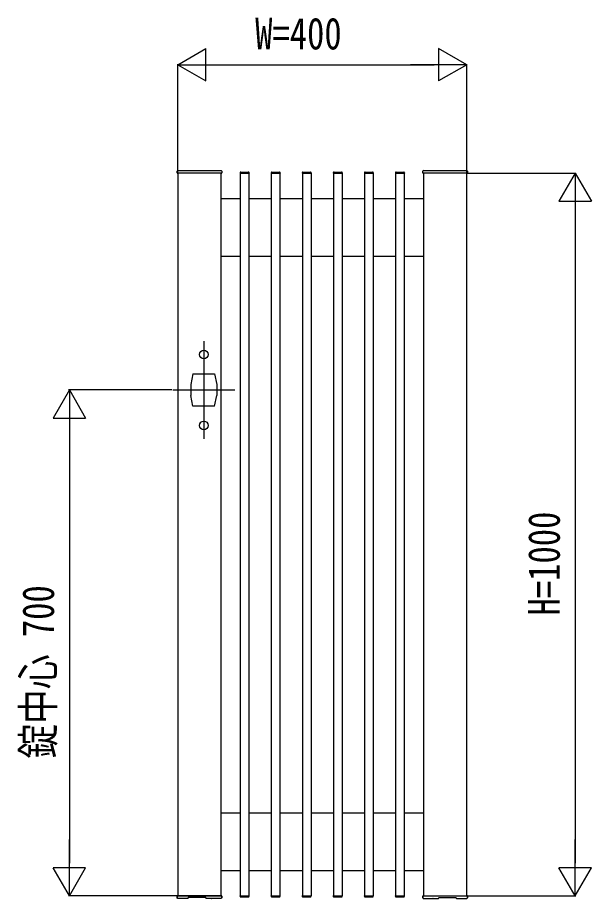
# Model space of a CAD drawing. Units: millimetres, scale not verified. Extents: x -4205 to 4205, y -2970 to 2970.
# Drawn here: x -2727 to -1932, y 372 to 1590 of the extents above; entities that cross this region are included whole.
import ezdxf
from ezdxf.enums import TextEntityAlignment as Align

# ---------------------------------------------------------------- set-up
doc = ezdxf.new("R2010")
doc.units = ezdxf.units.MM
doc.header["$LTSCALE"] = 20
for name, color, linetype in [('0-2_YKK_12', 2, 'Continuous'), ('0-3_YKK_A1', 4, 'Continuous'), ('0-4_YKK_D', 6, 'Continuous')]:
    doc.layers.add(name, color=color, linetype=linetype)
doc.styles.add('ＭＳ ゴシック', font='')
doc.styles.get('ＭＳ ゴシック').set_extended_font_data('MS Gothic')

msp = doc.modelspace()

# ---------------------------------------------------------------- linework, layer by layer
at = {"layer": '0-2_YKK_12'}
for p, q in [((-2468.98, 1142.5), (-2468.98, 1007.5)), ((-2511.98, 1075), (-2425.98, 1075))]:
    msp.add_line(p, q, dxfattribs=at)
at = {"layer": '0-3_YKK_A1'}
for p, q in [((-2505.98, 1375.5), (-2505.98, 1377.5)), ((-2504.98, 1378.5), (-2444.98, 1378.5)), ((-2443.98, 1377.5), (-2443.98, 1375.5)), ((-2165.98, 1375.5), (-2165.98, 1377.5)), ((-2164.98, 1378.5), (-2104.98, 1378.5)), ((-2103.98, 1377.5), (-2103.98, 1375.5)), ((-2444.48, 1375), (-2505.48, 1375)), ((-2418.68, 1375.5), (-2418.68, 1375)), ((-2418.68, 1375), (-2406.28, 1375)), ((-2418.48, 1375), (-2418.48, 375)), ((-2418.48, 1375), (-2406.48, 1375)), ((-2417.68, 1376.5), (-2407.28, 1376.5)), ((-2406.48, 1375), (-2406.48, 375)), ((-2406.28, 1375.5), (-2406.28, 1375)), ((-2375.68, 1375.5), (-2375.68, 1375)), ((-2375.68, 1375), (-2363.28, 1375)), ((-2375.48, 1375), (-2375.48, 375)), ((-2375.48, 1375), (-2363.48, 1375)), ((-2374.68, 1376.5), (-2364.28, 1376.5)), ((-2363.48, 1375), (-2363.48, 375)), ((-2363.28, 1375.5), (-2363.28, 1375)), ((-2332.68, 1375.5), (-2332.68, 1375)), ((-2332.68, 1375), (-2320.28, 1375)), ((-2332.48, 1375), (-2332.48, 375)), ((-2332.48, 1375), (-2320.48, 1375)), ((-2331.68, 1376.5), (-2321.28, 1376.5)), ((-2320.48, 1375), (-2320.48, 375)), ((-2320.28, 1375.5), (-2320.28, 1375)), ((-2289.68, 1375.5), (-2289.68, 1375)), ((-2289.68, 1375), (-2277.28, 1375)), ((-2289.48, 1375), (-2289.48, 375)), ((-2289.48, 1375), (-2277.48, 1375)), ((-2288.68, 1376.5), (-2278.28, 1376.5)), ((-2277.48, 1375), (-2277.48, 375)), ((-2277.28, 1375.5), (-2277.28, 1375)), ((-2246.68, 1375.5), (-2246.68, 1375)), ((-2246.68, 1375), (-2234.28, 1375)), ((-2246.48, 1375), (-2246.48, 375)), ((-2246.48, 1375), (-2234.48, 1375)), ((-2245.68, 1376.5), (-2235.28, 1376.5)), ((-2234.48, 1375), (-2234.48, 375)), ((-2234.28, 1375.5), (-2234.28, 1375)), ((-2203.68, 1375.5), (-2203.68, 1375)), ((-2203.68, 1375), (-2191.28, 1375)), ((-2203.48, 1375), (-2203.48, 375)), ((-2203.48, 1375), (-2191.48, 1375)), ((-2202.68, 1376.5), (-2192.28, 1376.5)), ((-2191.48, 1375), (-2191.48, 375)), ((-2191.28, 1375.5), (-2191.28, 1375)), ((-2104.48, 1375), (-2165.48, 1375)), ((-2444.98, 1340), (-2418.48, 1340)), ((-2406.48, 1340), (-2375.48, 1340)), ((-2363.48, 1340), (-2332.48, 1340)), ((-2320.48, 1340), (-2289.48, 1340)), ((-2277.48, 1340), (-2246.48, 1340)), ((-2234.48, 1340), (-2203.48, 1340)), ((-2191.48, 1340), (-2164.98, 1340)), ((-2444.98, 1260), (-2418.48, 1260)), ((-2406.48, 1260), (-2375.48, 1260)), ((-2363.48, 1260), (-2332.48, 1260)), ((-2320.48, 1260), (-2289.48, 1260)), ((-2277.48, 1260), (-2246.48, 1260)), ((-2234.48, 1260), (-2203.48, 1260)), ((-2191.48, 1260), (-2164.98, 1260)), ((-2483.98, 1097.5), (-2486.98, 1082.5)), ((-2483.98, 1097.5), (-2453.98, 1097.5)), ((-2453.98, 1097.5), (-2450.98, 1082.5)), ((-2486.98, 1082.5), (-2486.98, 1067.5)), ((-2450.98, 1082.5), (-2450.98, 1067.5)), ((-2483.98, 1052.5), (-2486.98, 1067.5)), ((-2453.98, 1052.5), (-2450.98, 1067.5)), ((-2453.98, 1052.5), (-2483.98, 1052.5)), ((-2444.98, 490), (-2418.48, 490)), ((-2406.48, 490), (-2375.48, 490)), ((-2363.48, 490), (-2332.48, 490)), ((-2320.48, 490), (-2289.48, 490)), ((-2277.48, 490), (-2246.48, 490)), ((-2234.48, 490), (-2203.48, 490)), ((-2191.48, 490), (-2164.98, 490)), ((-2444.98, 410), (-2418.48, 410)), ((-2406.48, 410), (-2375.48, 410)), ((-2363.48, 410), (-2332.48, 410)), ((-2320.48, 410), (-2289.48, 410)), ((-2277.48, 410), (-2246.48, 410)), ((-2234.48, 410), (-2203.48, 410)), ((-2191.48, 410), (-2164.98, 410)), ((-2505.98, 374.47), (-2505.98, 374.41)), ((-2505.98, 374.41), (-2505.93, 373.52)), ((-2505.93, 372.44), (-2505.98, 373.48)), ((-2504.98, 375), (-2505.48, 375)), ((-2444.98, 375), (-2504.98, 375)), ((-2490.89, 371.5), (-2504.93, 371.5)), ((-2490.39, 372.07), (-2490.35, 372.76)), ((-2490.39, 371.97), (-2490.39, 372.07)), ((-2466.74, 372.82), (-2489.82, 372.83)), ((-2466.21, 372.75), (-2466.17, 371.97)), ((-2461.08, 371.5), (-2465.67, 371.5)), ((-2445.04, 371.5), (-2454.89, 371.5)), ((-2444.48, 375), (-2444.98, 375)), ((-2443.98, 373.48), (-2444.04, 372.44)), ((-2444.03, 373.52), (-2443.98, 374.41)), ((-2443.98, 374.41), (-2443.98, 374.47)), ((-2418.68, 375), (-2406.28, 375)), ((-2418.68, 374.5), (-2418.68, 375)), ((-2418.48, 375), (-2406.48, 375)), ((-2417.68, 373.5), (-2407.28, 373.5)), ((-2406.28, 374.5), (-2406.28, 375)), ((-2375.68, 375), (-2363.28, 375)), ((-2375.68, 374.5), (-2375.68, 375)), ((-2375.48, 375), (-2363.48, 375)), ((-2374.68, 373.5), (-2364.28, 373.5)), ((-2363.28, 374.5), (-2363.28, 375)), ((-2332.68, 375), (-2320.28, 375)), ((-2332.68, 374.5), (-2332.68, 375)), ((-2332.48, 375), (-2320.48, 375)), ((-2331.68, 373.5), (-2321.28, 373.5)), ((-2320.28, 374.5), (-2320.28, 375)), ((-2289.68, 375), (-2277.28, 375)), ((-2289.68, 374.5), (-2289.68, 375)), ((-2289.48, 375), (-2277.48, 375)), ((-2288.68, 373.5), (-2278.28, 373.5)), ((-2277.28, 374.5), (-2277.28, 375)), ((-2246.68, 375), (-2234.28, 375)), ((-2246.68, 374.5), (-2246.68, 375)), ((-2246.48, 375), (-2234.48, 375)), ((-2245.68, 373.5), (-2235.28, 373.5)), ((-2234.28, 374.5), (-2234.28, 375)), ((-2203.68, 375), (-2191.28, 375)), ((-2203.68, 374.5), (-2203.68, 375)), ((-2203.48, 375), (-2191.48, 375)), ((-2202.68, 373.5), (-2192.28, 373.5)), ((-2191.28, 374.5), (-2191.28, 375)), ((-2165.98, 374.41), (-2165.98, 374.47)), ((-2165.93, 373.52), (-2165.98, 374.41)), ((-2165.98, 373.48), (-2165.93, 372.44)), ((-2165.48, 375), (-2164.98, 375)), ((-2164.98, 375), (-2104.98, 375)), ((-2164.92, 371.5), (-2155.07, 371.5)), ((-2148.88, 371.5), (-2144.29, 371.5)), ((-2143.75, 372.75), (-2143.79, 371.97)), ((-2143.22, 372.82), (-2120.14, 372.83)), ((-2119.57, 372.07), (-2119.61, 372.76)), ((-2119.57, 371.97), (-2119.57, 372.07)), ((-2119.07, 371.5), (-2105.03, 371.5)), ((-2104.98, 375), (-2104.48, 375)), ((-2104.04, 372.44), (-2103.98, 373.48)), ((-2103.98, 374.41), (-2104.03, 373.52)), ((-2103.98, 374.47), (-2103.98, 374.41))]:
    msp.add_line(p, q, dxfattribs=at)
for points in [[(-2504.98, 1375), (-2504.98, 375), (-2444.98, 375), (-2444.98, 1375)], [(-2164.98, 1375), (-2164.98, 375), (-2104.98, 375), (-2104.98, 1375)]]:
    msp.add_lwpolyline(points, close=True, dxfattribs=at)
for points in [[(-2505.98, 373.47), (-2505.98, 373.58), (-2505.98, 373.92), (-2505.98, 374.47)], [(-2505.93, 373.52), (-2505.93, 373.15), (-2505.93, 372.85), (-2505.93, 372.64), (-2505.93, 372.49), (-2505.93, 372.47)], [(-2504.93, 371.52), (-2505.08, 371.53), (-2505.23, 371.57), (-2505.37, 371.64), (-2505.5, 371.72), (-2505.62, 371.83), (-2505.72, 371.95), (-2505.79, 372.08), (-2505.85, 372.22), (-2505.88, 372.34), (-2505.89, 372.4)], [(-2489.82, 372.82), (-2489.99, 372.82), (-2490.16, 372.81), (-2490.31, 372.8), (-2490.43, 372.78), (-2490.53, 372.76), (-2490.56, 372.75)], [(-2466.74, 372.82), (-2466.74, 372.82), (-2466.74, 372.82)], [(-2466.74, 372.82), (-2466.74, 372.82), (-2466.74, 372.82)], [(-2466.01, 372.75), (-2466.03, 372.76), (-2466.1, 372.77), (-2466.2, 372.79), (-2466.32, 372.8), (-2466.45, 372.81), (-2466.59, 372.82), (-2466.74, 372.82)], [(-2454.89, 371.5), (-2454.92, 371.5), (-2455.05, 371.51), (-2455.25, 371.51), (-2455.53, 371.52), (-2455.88, 371.53), (-2456.28, 371.54), (-2456.73, 371.55), (-2457.22, 371.56), (-2457.73, 371.56), (-2458.24, 371.56), (-2458.75, 371.56), (-2459.23, 371.55), (-2459.69, 371.54), (-2460.09, 371.53), (-2460.44, 371.52), (-2460.72, 371.51), (-2460.92, 371.51), (-2461.05, 371.5), (-2461.08, 371.5)], [(-2458.31, 371.56), (-2458.1, 371.56), (-2457.88, 371.56)], [(-2444.07, 372.39), (-2444.09, 372.3), (-2444.13, 372.16), (-2444.2, 372.01), (-2444.3, 371.87), (-2444.42, 371.75), (-2444.55, 371.66), (-2444.7, 371.58), (-2444.87, 371.53), (-2445.03, 371.52)], [(-2444.03, 372.45), (-2444.03, 372.45), (-2444.03, 372.51), (-2444.03, 372.67), (-2444.03, 372.92), (-2444.03, 373.52), (-2444.03, 373.52)], [(-2443.98, 374.47), (-2443.98, 373.92), (-2443.98, 373.58), (-2443.98, 373.47)], [(-2165.98, 374.47), (-2165.98, 373.92), (-2165.98, 373.58), (-2165.98, 373.47)], [(-2165.93, 372.45), (-2165.93, 372.45), (-2165.93, 372.51), (-2165.93, 372.67), (-2165.93, 372.92), (-2165.93, 373.52), (-2165.93, 373.52)], [(-2165.89, 372.39), (-2165.87, 372.3), (-2165.83, 372.16), (-2165.76, 372.01), (-2165.66, 371.87), (-2165.54, 371.75), (-2165.41, 371.66), (-2165.26, 371.58), (-2165.09, 371.53), (-2164.93, 371.52)], [(-2155.07, 371.5), (-2155.04, 371.5), (-2154.91, 371.51), (-2154.71, 371.51), (-2154.43, 371.52), (-2154.08, 371.53), (-2153.68, 371.54), (-2153.23, 371.55), (-2152.74, 371.56), (-2152.23, 371.56), (-2151.72, 371.56), (-2151.21, 371.56), (-2150.73, 371.55), (-2150.27, 371.54), (-2149.87, 371.53), (-2149.52, 371.52), (-2149.24, 371.51), (-2149.04, 371.51), (-2148.91, 371.5), (-2148.88, 371.5)], [(-2151.65, 371.56), (-2151.86, 371.56), (-2152.08, 371.56)], [(-2143.95, 372.75), (-2143.93, 372.76), (-2143.86, 372.77), (-2143.76, 372.79), (-2143.64, 372.8), (-2143.51, 372.81), (-2143.37, 372.82), (-2143.22, 372.82)], [(-2143.22, 372.82), (-2143.22, 372.82), (-2143.22, 372.82)], [(-2143.22, 372.82), (-2143.22, 372.82), (-2143.22, 372.82)], [(-2120.14, 372.82), (-2119.97, 372.82), (-2119.8, 372.81), (-2119.65, 372.8), (-2119.53, 372.78), (-2119.44, 372.76), (-2119.4, 372.75)], [(-2105.03, 371.52), (-2104.88, 371.53), (-2104.73, 371.57), (-2104.59, 371.64), (-2104.46, 371.72), (-2104.34, 371.83), (-2104.24, 371.95), (-2104.17, 372.08), (-2104.11, 372.22), (-2104.08, 372.34), (-2104.07, 372.4)], [(-2104.03, 373.52), (-2104.03, 373.15), (-2104.03, 372.85), (-2104.03, 372.64), (-2104.03, 372.49), (-2104.03, 372.47)], [(-2103.98, 373.47), (-2103.98, 373.58), (-2103.98, 373.92), (-2103.98, 374.47)]]:
    msp.add_lwpolyline(points, dxfattribs=at)
for centre in [(-2468.98, 1124), (-2468.98, 1026)]:
    msp.add_circle(centre, 6, dxfattribs=at)
for centre, radius, start, end in [((-2504.98, 1377.5), 1, 90, 180), ((-2444.98, 1377.5), 1, 0, 90), ((-2164.98, 1377.5), 1, 90, 180), ((-2104.98, 1377.5), 1, 0, 90), ((-2505.48, 1375.5), 0.5, 180, 270), ((-2444.48, 1375.5), 0.5, 270, 0), ((-2417.68, 1375.5), 1, 90, 180), ((-2407.28, 1375.5), 1, 0, 90), ((-2374.68, 1375.5), 1, 90, 180), ((-2364.28, 1375.5), 1, 0, 90), ((-2331.68, 1375.5), 1, 90, 180), ((-2321.28, 1375.5), 1, 0, 90), ((-2288.68, 1375.5), 1, 90, 180), ((-2278.28, 1375.5), 1, 0, 90), ((-2245.68, 1375.5), 1, 90, 180), ((-2235.28, 1375.5), 1, 0, 90), ((-2202.68, 1375.5), 1, 90, 180), ((-2192.28, 1375.5), 1, 0, 90), ((-2165.48, 1375.5), 0.5, 180, 270), ((-2104.48, 1375.5), 0.5, 270, 0), ((-2505.48, 374.5), 0.5, 90, 183), ((-2490.89, 372), 0.5, 270.59375, 357), ((-2465.67, 372), 0.5, 183, 269.48495), ((-2444.48, 374.5), 0.5, 357, 90), ((-2417.68, 374.5), 1, 180, 270), ((-2407.28, 374.5), 1, 270, 0), ((-2374.68, 374.5), 1, 180, 270), ((-2364.28, 374.5), 1, 270, 0), ((-2331.68, 374.5), 1, 180, 270), ((-2321.28, 374.5), 1, 270, 0), ((-2288.68, 374.5), 1, 180, 270), ((-2278.28, 374.5), 1, 270, 0), ((-2245.68, 374.5), 1, 180, 270), ((-2235.28, 374.5), 1, 270, 0), ((-2202.68, 374.5), 1, 180, 270), ((-2192.28, 374.5), 1, 270, 0), ((-2165.48, 374.5), 0.5, 90, 183), ((-2144.29, 372), 0.5, 270.51505, 357), ((-2119.07, 372), 0.5, 183, 269.40625), ((-2104.48, 374.5), 0.5, 357, 90)]:
    msp.add_arc(centre, radius, start, end, dxfattribs=at)
at = {"layer": '0-4_YKK_D'}
for p, q in [((-2504.98, 1525), (-2466.01, 1547.5)), ((-2466.01, 1502.5), (-2466.01, 1547.5)), ((-2104.98, 1525), (-2143.95, 1547.5)), ((-2143.95, 1547.5), (-2143.95, 1502.5)), ((-2504.98, 1376), (-2504.98, 1526)), ((-2504.98, 1525), (-2466.01, 1502.5)), ((-2504.98, 1525), (-2427.04, 1525)), ((-2459.98, 1525), (-2149.98, 1525)), ((-2104.98, 1525), (-2182.92, 1525)), ((-2104.98, 1525), (-2143.95, 1502.5)), ((-2104.98, 1376), (-2104.98, 1526)), ((-2103.98, 1375), (-1953.98, 1375)), ((-1954.98, 1375), (-1977.48, 1336.03)), ((-1954.98, 1375), (-1932.48, 1336.03)), ((-1954.98, 1375), (-1954.98, 1297.06)), ((-1977.48, 1336.03), (-1932.48, 1336.03)), ((-1954.98, 1330), (-1954.98, 420)), ((-2654.98, 1075), (-2677.48, 1036.03)), ((-2512.98, 1075), (-2655.98, 1075)), ((-2654.98, 1075), (-2632.48, 1036.03)), ((-2654.98, 1075), (-2654.98, 997.06)), ((-2677.48, 1036.03), (-2632.48, 1036.03)), ((-2654.98, 1030), (-2654.98, 420)), ((-2654.98, 375), (-2654.98, 452.94)), ((-1954.98, 375), (-1954.98, 452.94)), ((-2654.98, 375), (-2677.48, 413.97)), ((-2632.48, 413.97), (-2677.48, 413.97)), ((-2654.98, 375), (-2632.48, 413.97)), ((-1954.98, 375), (-1977.48, 413.97)), ((-1932.48, 413.97), (-1977.48, 413.97)), ((-1954.98, 375), (-1932.48, 413.97)), ((-2505.98, 375), (-2655.98, 375)), ((-2103.98, 375), (-1953.98, 375))]:
    msp.add_line(p, q, dxfattribs=at)

# ---------------------------------------------------------------- texts
at = {"layer": '0-4_YKK_D', "style": 'ＭＳ ゴシック', "width": 0.8}
msp.add_text('W=400', height=43.99, dxfattribs=at).set_placement((-2397.78, 1533), align=Align.BOTTOM_LEFT)
for s, p in [('H=1000', (-1962.98, 763)), ('錠中心 700', (-2662.98, 565))]:
    msp.add_text(s, height=43.99, rotation=90, dxfattribs=at).set_placement(p, align=Align.BOTTOM_LEFT)

doc.saveas('drawing.dxf')
